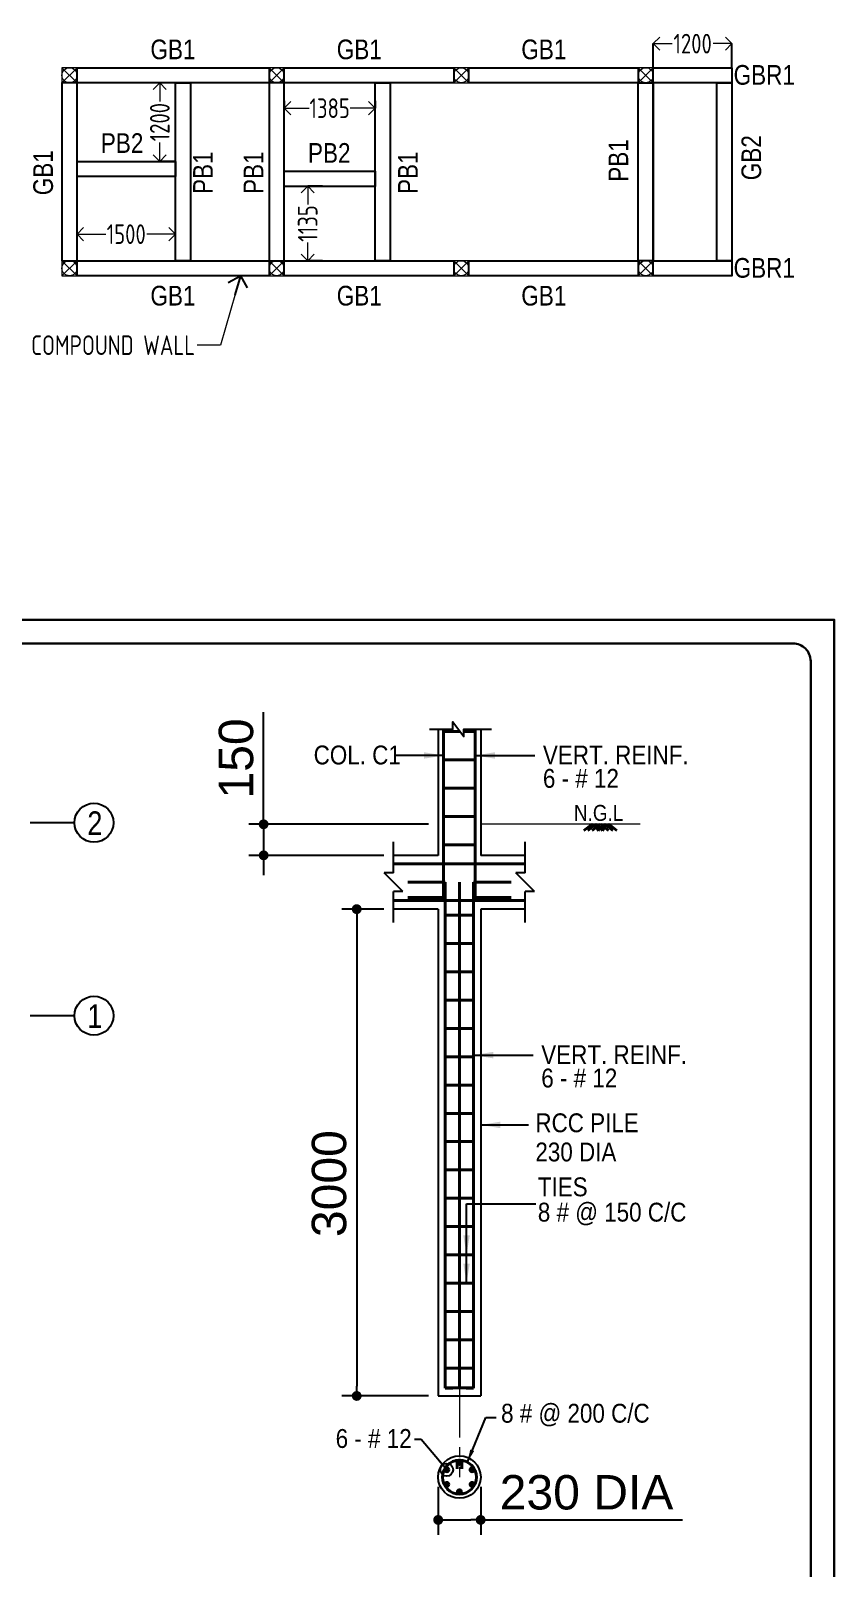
# Model space of a CAD drawing. Header units: inches. Extents: x -605 to 2991212, y -2872845 to 0.
# Drawn here: x 2317789 to 2330045, y -2849486 to -2826025 of the extents above; entities that cross this region are included whole.
import ezdxf

# ---------------------------------------------------------------- set-up
doc = ezdxf.new("R2010")
doc.units = ezdxf.units.IN
doc.header["$LTSCALE"] = 600
doc.header["$MEASUREMENT"] = 0
doc.linetypes.add('CENTER', pattern=[2, 1.25, -0.25, 0.25, -0.25])
for name, color, linetype, lineweight in [('BRICK  WALL', 253, 'Continuous', 0), ('CENTER', 1, 'CENTER', 0), ('DIM', 251, 'Continuous', 0), ('L2', 2, 'Continuous', 20), ('L3', 3, 'Continuous', 25), ('L4', 4, 'Continuous', 30), ('L5', 10, 'Continuous', 40), ('PV_TEXT_ROMANS', 7, 'Continuous', 0), ('rDIMension', 1, 'Continuous', 18), ('rRCC 2', 40, 'Continuous', 15), ('rSHEET', 2, 'Continuous', 30), ('TEXT7', 7, 'Continuous', 30)]:
    doc.layers.add(name, color=color, linetype=linetype, lineweight=lineweight)
doc.layers.add('SnT-CENTER2', color=8, linetype='CENTER')
doc.layers.add('SnT-ROAD', color=25, linetype='Continuous')
doc.styles.add('DIM', font='geniso.shx', dxfattribs={"width": 0.85})
doc.styles.add('J.P', font='ARIALN.TTF')
doc.styles.add('ROMANS', font='arial.ttf')
doc.dimstyles.new('DST-25$7', dxfattribs={"dimscale": 150, "dimtxt": 2.25, "dimasz": 2, "dimexe": 1.5, "dimexo": 1, "dimgap": 1, "dimtad": 1, "dimdec": 0, "dimlfac": 0.25, "dimzin": 0, "dimdsep": 46, "dimtxsty": 'ROMANS', "dimblk": 'DOT', "dimcen": 0.09, "dimdle": 1, "dimclrd": 1, "dimclre": 1, "dimclrt": 7, "dimadec": 0, "dimazin": 0, "dimtfac": 1, "dimtdec": 0, "dimtmove": 0, "dimatfit": 3, "dimfxl": 1, "dimtolj": 1, "dimtzin": 0, "dimarcsym": 0})
doc.dimstyles.new('DST-50', dxfattribs={"dimscale": 150, "dimtxt": 2.25, "dimasz": 1, "dimexe": 1.5, "dimexo": 1, "dimgap": 1, "dimtad": 1, "dimdec": 0, "dimlfac": 0.333333, "dimzin": 0, "dimdsep": 46, "dimtxsty": 'ROMANS', "dimblk": 'DOT', "dimcen": 0.09, "dimdle": 1, "dimclrd": 1, "dimclre": 1, "dimclrt": 7, "dimadec": 0, "dimazin": 0, "dimtfac": 1, "dimtdec": 0, "dimtmove": 0, "dimatfit": 3, "dimfxl": 1, "dimtolj": 1, "dimtzin": 0, "dimarcsym": 0})
doc.dimstyles.new('DST-50$7', dxfattribs={"dimscale": 150, "dimtxt": 2.25, "dimasz": 2, "dimexe": 1.5, "dimexo": 1, "dimgap": 1, "dimtad": 1, "dimdec": 0, "dimlfac": 0.333333, "dimzin": 0, "dimdsep": 46, "dimtxsty": 'ROMANS', "dimblk": 'DOT', "dimcen": 0.09, "dimdle": 1, "dimclrd": 1, "dimclre": 1, "dimclrt": 7, "dimadec": 0, "dimazin": 0, "dimtfac": 1, "dimtdec": 0, "dimtmove": 0, "dimatfit": 3, "dimfxl": 1, "dimtolj": 1, "dimtzin": 0, "dimarcsym": 0})
doc.dimstyles.new('ST-100', dxfattribs={"dimscale": 100, "dimtxt": 2.5, "dimasz": 2, "dimexe": 0.18, "dimexo": 0.0625, "dimgap": 0.2, "dimtad": 0, "dimdec": 0, "dimzin": 0, "dimdsep": 46, "dimtxsty": 'DIM', "dimblk": 'OPEN90', "dimcen": 0.09, "dimclrd": 256, "dimclrt": 7, "dimadec": 0, "dimazin": 0, "dimtfac": 1, "dimtdec": 0, "dimtofl": 0, "dimtmove": 0, "dimatfit": 3, "dimldrblk": 'OPEN90', "dimfxl": 1, "dimtolj": 1, "dimtzin": 0, "dimlwd": -1, "dimarcsym": 0})
doc.dimstyles.new('ST-150', dxfattribs={"dimscale": 75, "dimtxt": 3, "dimasz": 2, "dimexe": 0.18, "dimexo": 0.0625, "dimgap": 0.2, "dimtad": 0, "dimdec": 0, "dimlfac": 2, "dimzin": 0, "dimdsep": 46, "dimtxsty": 'DIM', "dimblk": 'OPEN90', "dimcen": 0.09, "dimclrd": 256, "dimclrt": 7, "dimadec": 0, "dimazin": 0, "dimtfac": 1, "dimtdec": 0, "dimtofl": 0, "dimtmove": 0, "dimatfit": 3, "dimldrblk": 'OPEN90', "dimfxl": 1, "dimtolj": 1, "dimtzin": 0, "dimlwd": -1, "dimarcsym": 0})

# ---------------------------------------------------------------- blocks, each defined once
blk = doc.blocks.new('_Dot')
at = {"color": 0, "linetype": 'ByBlock', "lineweight": -2}
blk.add_line((-0.5, 0), (-1, 0), dxfattribs=at)
at = {"color": 0, "linetype": 'ByBlock', "const_width": 0.5}
blk.add_lwpolyline([(-0.25, 0, 1), (0.25, 0, 1)], format="xyb", close=True, dxfattribs=at)
blk = doc.blocks.new('*D2567')
at = {"layer": 'Defpoints', "color": 0}
for p in [(2323323, -2839429), (2322761, -2846857), (2324004, -2846857)]:
    blk.add_point(p, dxfattribs=at)
at = {"layer": 'L5', "color": 1, "lineweight": -2}
for p, q in [((2323173, -2839429), (2322536, -2839429)), ((2322761, -2839579), (2322761, -2846707)), ((2323854, -2846857), (2322536, -2846857))]:
    blk.add_line(p, q, dxfattribs=at)
at = {"layer": 'L5', "color": 1, "lineweight": -2, "xscale": 150, "yscale": 150, "zscale": 150}
for p, rotation in [((2322761, -2839429), 90), ((2322761, -2846857), 270)]:
    blk.add_blockref('_Dot', p, dxfattribs=dict(at, rotation=rotation))
at = {"layer": 'L5', "color": 7, "insert": (2322342, -2843617), "char_height": 525, "attachment_point": 5, "rotation": 90, "style": 'ROMANS'}
blk.add_mtext('\\A1;3000', dxfattribs=at)
blk = doc.blocks.new('*D2568')
at = {"layer": 'Defpoints', "color": 0}
for p in [(2324004, -2848095), (2324652, -2848095), (2324652, -2848749)]:
    blk.add_point(p, dxfattribs=at)
at = {"layer": 'L5', "color": 1, "lineweight": -2}
for p, q in [((2324004, -2848245), (2324004, -2848974)), ((2324652, -2848245), (2324652, -2848974)), ((2324154, -2848749), (2324502, -2848749)), ((2324652, -2848749), (2327732, -2848749))]:
    blk.add_line(p, q, dxfattribs=at)
at = {"layer": 'L5', "color": 1, "lineweight": -2, "xscale": 150, "yscale": 150, "zscale": 150, "rotation": 180}
blk.add_blockref('_Dot', (2324004, -2848749), dxfattribs=at)
at = {"layer": 'L5', "color": 1, "lineweight": -2, "xscale": 150, "yscale": 150, "zscale": 150}
blk.add_blockref('_Dot', (2324652, -2848749), dxfattribs=at)
at = {"layer": 'L5', "color": 7, "insert": (2326267, -2848331), "char_height": 525, "attachment_point": 5, "style": 'ROMANS'}
blk.add_mtext('\\A1;230 DIA', dxfattribs=at)
blk = doc.blocks.new('*D2569')
at = {"layer": 'Defpoints', "color": 0}
for p in [(2324004, -2838134), (2321341, -2838608), (2323323, -2838608)]:
    blk.add_point(p, dxfattribs=at)
at = {"layer": 'L5', "color": 1, "lineweight": -2}
for p, q in [((2321341, -2837984), (2321341, -2836425)), ((2323854, -2838134), (2321116, -2838134)), ((2321341, -2838134), (2321341, -2838608)), ((2323173, -2838608), (2321116, -2838608)), ((2321341, -2838758), (2321341, -2838908))]:
    blk.add_line(p, q, dxfattribs=at)
at = {"layer": 'L5', "color": 1, "lineweight": -2, "xscale": 150, "yscale": 150, "zscale": 150}
for p, rotation in [((2321341, -2838134), 270), ((2321341, -2838608), 90)]:
    blk.add_blockref('_Dot', p, dxfattribs=dict(at, rotation=rotation))
at = {"layer": 'L5', "color": 7, "insert": (2320923, -2837129), "char_height": 525, "attachment_point": 5, "rotation": 90, "style": 'ROMANS'}
blk.add_mtext('\\A1;150', dxfattribs=at)
blk = doc.blocks.new('_Open90')
at = {"color": 0, "linetype": 'ByBlock', "lineweight": -2}
for p, q in [((0, 0), (-1, 0)), ((-0.5, 0.5), (0, 0)), ((0, 0), (-0.5, -0.5))]:
    blk.add_line(p, q, dxfattribs=at)
blk = doc.blocks.new('*D2576')
at = {"layer": 'Defpoints', "color": 0}
for p in [(2321655, -2827097), (2323041, -2827097), (2323041, -2827207)]:
    blk.add_point(p, dxfattribs=at)
at = {"layer": 'rDIMension', "color": 0, "linetype": 'ByBlock', "lineweight": -2}
for p, q in [((2321655, -2827097), (2321655, -2827207)), ((2323041, -2827097), (2323041, -2827207))]:
    blk.add_line(p, q, dxfattribs=at)
at = {"layer": 'rDIMension'}
for p, q in [((2321855, -2827207), (2322035, -2827207)), ((2322841, -2827207), (2322661, -2827207))]:
    blk.add_line(p, q, dxfattribs=at)
at = {"layer": 'rDIMension', "xscale": 200, "yscale": 200, "zscale": 200, "rotation": 180}
blk.add_blockref('_Open90', (2321655, -2827207), dxfattribs=at)
at = {"layer": 'rDIMension', "xscale": 200, "yscale": 200, "zscale": 200}
blk.add_blockref('_Open90', (2323041, -2827207), dxfattribs=at)
at = {"layer": 'rDIMension', "color": 7, "insert": (2322348, -2827207), "char_height": 300, "attachment_point": 5, "style": 'DIM'}
blk.add_mtext('\\A1;1385', dxfattribs=at)
blk = doc.blocks.new('*D2577')
at = {"layer": 'Defpoints', "color": 0}
for p in [(2322239, -2828399), (2322013, -2829534), (2322239, -2829534)]:
    blk.add_point(p, dxfattribs=at)
at = {"layer": 'rDIMension', "color": 0, "linetype": 'ByBlock', "lineweight": -2}
for p, q in [((2322239, -2828399), (2322013, -2828399)), ((2322239, -2829534), (2322013, -2829534))]:
    blk.add_line(p, q, dxfattribs=at)
at = {"layer": 'rDIMension'}
for p, q in [((2322013, -2828599), (2322013, -2828679)), ((2322013, -2829334), (2322013, -2829255))]:
    blk.add_line(p, q, dxfattribs=at)
at = {"layer": 'rDIMension', "xscale": 200, "yscale": 200, "zscale": 200}
for p, rotation in [((2322013, -2828399), 90), ((2322013, -2829534), 270)]:
    blk.add_blockref('_Open90', p, dxfattribs=dict(at, rotation=rotation))
at = {"layer": 'rDIMension', "color": 7, "insert": (2322013, -2828967), "char_height": 300, "attachment_point": 5, "rotation": 90, "style": 'DIM'}
blk.add_mtext('\\A1;1135', dxfattribs=at)
blk = doc.blocks.new('*D2578')
at = {"layer": 'Defpoints', "color": 0}
for p in [(2327285, -2826222), (2327285, -2826589), (2328485, -2826589)]:
    blk.add_point(p, dxfattribs=at)
at = {"layer": 'rDIMension', "color": 0, "linetype": 'ByBlock', "lineweight": -2}
for p, q in [((2327285, -2826589), (2327285, -2826222)), ((2328485, -2826589), (2328485, -2826222))]:
    blk.add_line(p, q, dxfattribs=at)
at = {"layer": 'rDIMension'}
for p, q in [((2327485, -2826222), (2327572, -2826222)), ((2328285, -2826222), (2328199, -2826222))]:
    blk.add_line(p, q, dxfattribs=at)
at = {"layer": 'rDIMension', "xscale": 200, "yscale": 200, "zscale": 200, "rotation": 180}
blk.add_blockref('_Open90', (2327285, -2826222), dxfattribs=at)
at = {"layer": 'rDIMension', "xscale": 200, "yscale": 200, "zscale": 200}
blk.add_blockref('_Open90', (2328485, -2826222), dxfattribs=at)
at = {"layer": 'rDIMension', "color": 7, "insert": (2327885, -2826222), "char_height": 300, "attachment_point": 5, "style": 'DIM'}
blk.add_mtext('\\A1;1200', dxfattribs=at)
blk = doc.blocks.new('*D2579')
at = {"layer": 'Defpoints', "color": 0}
for p in [(2318495, -2829129), (2319995, -2829129), (2319995, -2829129)]:
    blk.add_point(p, dxfattribs=at)
at = {"layer": 'rDIMension', "color": 0, "linetype": 'ByBlock', "lineweight": -2}
for p, q in [((2318495, -2829129), (2318495, -2829129)), ((2319995, -2829129), (2319995, -2829129))]:
    blk.add_line(p, q, dxfattribs=at)
at = {"layer": 'rDIMension'}
for p, q in [((2318695, -2829129), (2318932, -2829129)), ((2319795, -2829129), (2319559, -2829129))]:
    blk.add_line(p, q, dxfattribs=at)
at = {"layer": 'rDIMension', "xscale": 200, "yscale": 200, "zscale": 200, "rotation": 180}
blk.add_blockref('_Open90', (2318495, -2829129), dxfattribs=at)
at = {"layer": 'rDIMension', "xscale": 200, "yscale": 200, "zscale": 200}
blk.add_blockref('_Open90', (2319995, -2829129), dxfattribs=at)
at = {"layer": 'rDIMension', "color": 7, "insert": (2319245, -2829129), "char_height": 300, "attachment_point": 5, "style": 'DIM'}
blk.add_mtext('\\A1;1500', dxfattribs=at)
blk = doc.blocks.new('*D2580')
at = {"layer": 'Defpoints', "color": 0}
for p in [(2319757, -2826820), (2319995, -2826820), (2319995, -2828019)]:
    blk.add_point(p, dxfattribs=at)
at = {"layer": 'rDIMension', "color": 0, "linetype": 'ByBlock', "lineweight": -2}
for p, q in [((2319995, -2826820), (2319757, -2826820)), ((2319995, -2828019), (2319757, -2828019))]:
    blk.add_line(p, q, dxfattribs=at)
at = {"layer": 'rDIMension'}
for p, q in [((2319757, -2827020), (2319757, -2827106)), ((2319757, -2827819), (2319757, -2827733))]:
    blk.add_line(p, q, dxfattribs=at)
at = {"layer": 'rDIMension', "xscale": 200, "yscale": 200, "zscale": 200}
for p, rotation in [((2319757, -2826820), 90), ((2319757, -2828019), 270)]:
    blk.add_blockref('_Open90', p, dxfattribs=dict(at, rotation=rotation))
at = {"layer": 'rDIMension', "color": 7, "insert": (2319757, -2827420), "char_height": 300, "attachment_point": 5, "rotation": 90, "style": 'DIM'}
blk.add_mtext('\\A1;1200', dxfattribs=at)

msp = doc.modelspace()

# ---------------------------------------------------------------- hatches: boundary and pattern name
at = {"layer": 'L4'}
h = msp.add_hatch(color=256, dxfattribs=at)
h.dxf.hatch_style = 1
h.paths.add_polyline_path([(2324291.7, -2847872.3, 1), (2324364, -2847872.3, 1)])
h = msp.add_hatch(color=256, dxfattribs=at)
h.dxf.hatch_style = 1
h.paths.add_polyline_path([(2324098.5, -2847983.8, 1), (2324170.8, -2847983.8, 1)])
h = msp.add_hatch(color=256, dxfattribs=at)
h.dxf.hatch_style = 1
h.paths.add_polyline_path([(2324170.8, -2848206.9, 1), (2324098.5, -2848206.9, 1)])
h = msp.add_hatch(color=256, dxfattribs=at)
h.dxf.hatch_style = 1
h.paths.add_polyline_path([(2324484.9, -2847983.8, 1), (2324557.2, -2847983.8, 1)])
h = msp.add_hatch(color=256, dxfattribs=at)
h.dxf.hatch_style = 1
h.paths.add_polyline_path([(2324557.2, -2848206.9, 1), (2324484.9, -2848206.9, 1)])
h = msp.add_hatch(color=256, dxfattribs=at)
h.dxf.hatch_style = 1
h.paths.add_polyline_path([(2324364, -2848318.4, 1), (2324291.7, -2848318.4, 1)])

# ---------------------------------------------------------------- linework, layer by layer
at = {"color": 1}
for points in [[(2318495.4, -2826589.5), (2321425.4, -2826589.5), (2321425.4, -2826819.8), (2318495.4, -2826819.8)], [(2321655.4, -2826589.5), (2324240.4, -2826589.5), (2324240.4, -2826819.8), (2321655.4, -2826819.8)], [(2324470.4, -2826589.8), (2327055.4, -2826589.8), (2327055.4, -2826819.5), (2324470.4, -2826819.5)], [(2327285.4, -2826589.5), (2328485.4, -2826589.5), (2328485.4, -2829764.5), (2327285.4, -2829764.5)], [(2327285.4, -2826589.5), (2328485.4, -2826589.5), (2328485.4, -2826819.5), (2327285.4, -2826819.5)], [(2318265.4, -2829534.1), (2318495.4, -2829534.1), (2318495.4, -2826819.8), (2318265.4, -2826819.8)], [(2319995.4, -2826819.8), (2320225.4, -2826819.8), (2320225.4, -2829534.5), (2319995.4, -2829534.5)], [(2321425.4, -2829534.1), (2321655.4, -2829534.1), (2321655.4, -2826819.8), (2321425.4, -2826819.8)], [(2323040.8, -2826819.5), (2323270.4, -2826819.5), (2323270.4, -2829534.5), (2323040.8, -2829534.5)], [(2327055.4, -2826819.5), (2327285.4, -2826819.5), (2327285.4, -2829534.5), (2327055.4, -2829534.5)], [(2328255.4, -2826819.5), (2328485.4, -2826819.5), (2328485.4, -2829534.5), (2328255.4, -2829534.5)], [(2318495.4, -2828019.5), (2319995.4, -2828019.5), (2319995.4, -2828249.5), (2318495.4, -2828249.5)], [(2321655.4, -2828169.5), (2323040.4, -2828169.5), (2323040.4, -2828399.5), (2321655.4, -2828399.5)], [(2318495.4, -2829534.5), (2321425.4, -2829534.5), (2321425.4, -2829764.5), (2318495.4, -2829764.5)], [(2321655.4, -2829534.5), (2324240.4, -2829534.5), (2324240.4, -2829764.5), (2321655.4, -2829764.5)], [(2324470.4, -2829534.5), (2327055.4, -2829534.5), (2327055.4, -2829764.5), (2324470.4, -2829764.5)], [(2327285.4, -2829534.5), (2328485.4, -2829534.5), (2328485.4, -2829764.5), (2327285.4, -2829764.5)]]:
    msp.add_lwpolyline(points, close=True, dxfattribs=at)
msp.add_lwpolyline([(2327285.4, -2826589.5), (2328485.4, -2826589.5), (2328485.4, -2829764.5), (2327285.4, -2829764.5)], dxfattribs=at)
at = {"color": 1, "linetype": 'ByBlock'}
for centre in [(2318753.3, -2838109.7), (2318753.3, -2841054.7)]:
    msp.add_circle(centre, 297.7, dxfattribs=at)
at = {"layer": 'BRICK  WALL', "color": 8, "linetype": 'ByBlock'}
msp.add_line((2323431.5, -2839429), (2323323.5, -2839429), dxfattribs=at)
at = {"layer": 'CENTER'}
msp.add_line((2324327.9, -2846739.9), (2324327.9, -2848095.4), dxfattribs=at)
at = {"layer": 'DIM', "color": 3, "linetype": 'ByBlock'}
for centre in [(2318380.4, -2826704.5), (2321540.4, -2826704.5), (2324355.4, -2826704.8), (2327170.4, -2826704.5), (2318380.4, -2829649.1), (2321540.4, -2829649.1), (2324355.4, -2829649.5), (2327170.4, -2829649.5)]:
    msp.add_circle(centre, 115, dxfattribs=at)
at = {"layer": 'L2'}
msp.add_line((2327083.9, -2838133.7), (2324651.9, -2838133.7), dxfattribs=at)
at = {"layer": 'L3'}
for p, q in [((2324003.9, -2836684.8), (2324003.9, -2838608.2)), ((2324651.9, -2836684.8), (2324651.9, -2838608.2)), ((2323323.5, -2838876.3), (2323323.5, -2838403)), ((2325332.3, -2838876.3), (2325332.3, -2838403)), ((2324003.9, -2838608.2), (2323323.5, -2838608.2)), ((2325332.3, -2838608.2), (2324651.9, -2838608.2)), ((2323465.8, -2839160.9), (2323181.2, -2838876.3)), ((2323323.5, -2838876.3), (2323181.2, -2838876.3)), ((2325474.6, -2839160.9), (2325190, -2838876.3)), ((2325332.3, -2838876.3), (2325190, -2838876.3)), ((2323323.5, -2839634.2), (2323323.5, -2839160.9)), ((2323465.8, -2839160.9), (2323323.5, -2839160.9)), ((2325332.3, -2839634.2), (2325332.3, -2839160.9)), ((2325474.6, -2839160.9), (2325332.3, -2839160.9)), ((2324003.9, -2839429), (2323323.5, -2839429)), ((2324003.9, -2839429), (2324003.9, -2846857.1)), ((2324651.9, -2839429), (2324651.9, -2846857.1)), ((2325332.3, -2839429), (2324651.9, -2839429)), ((2324003.9, -2846857.1), (2324651.9, -2846857.1))]:
    msp.add_line(p, q, dxfattribs=at)
msp.add_lwpolyline([(2323871.5, -2836684.8), (2324225, -2836684.8), (2324225, -2836570.2), (2324394.7, -2836793.3), (2324394.7, -2836684.8), (2324815.8, -2836684.8)], dxfattribs=at)
msp.add_circle((2324327.9, -2848095.4), 324, dxfattribs=at)
at = {"layer": 'L4'}
for centre in [(2324327.9, -2847872.3), (2324134.7, -2847983.8), (2324134.7, -2848206.9), (2324521, -2847983.8), (2324521, -2848206.9), (2324327.9, -2848318.4)]:
    msp.add_circle(centre, 36.1, dxfattribs=at)
at = {"layer": 'L5'}
for p, q in [((2324086.5, -2836684.8), (2324086.5, -2839252.2)), ((2324086.5, -2836720.2), (2324339.1, -2836720.2)), ((2324394.7, -2836720.2), (2324569.2, -2836720.2)), ((2324569.2, -2836684.8), (2324569.2, -2839252.2)), ((2324086.5, -2837152.2), (2324569.2, -2837152.2)), ((2324086.5, -2837584.2), (2324569.2, -2837584.2)), ((2324086.5, -2838016.2), (2324569.2, -2838016.2)), ((2326350.2, -2838133.7), (2326227.3, -2838226.5)), ((2326410.4, -2838133.7), (2326287.6, -2838226.5)), ((2326346.5, -2838133.7), (2326469.3, -2838226.5)), ((2326474.3, -2838133.7), (2326351.5, -2838226.5)), ((2326410.4, -2838133.7), (2326533.2, -2838226.5)), ((2326544.3, -2838133.7), (2326421.5, -2838226.5)), ((2326480.4, -2838133.7), (2326603.2, -2838226.5)), ((2326608.2, -2838133.7), (2326485.4, -2838226.5)), ((2326544.3, -2838133.7), (2326667.1, -2838226.5)), ((2326604.5, -2838133.7), (2326727.3, -2838226.5)), ((2324086.5, -2838448.2), (2324569.2, -2838448.2)), ((2325332.3, -2838737.8), (2323323.5, -2838737.8)), ((2324111.9, -2839016.5), (2323539.3, -2839016.5)), ((2324111.9, -2839016.5), (2324111.9, -2846739.9)), ((2324327.9, -2839016.5), (2324327.9, -2846739.9)), ((2324543.9, -2839016.5), (2324543.9, -2846739.9)), ((2324543.9, -2839016.5), (2325116.4, -2839016.5)), ((2324086.5, -2839252.2), (2323539.3, -2839252.2)), ((2324569.2, -2839252.2), (2325116.4, -2839252.2)), ((2325332.3, -2839299.4), (2323323.5, -2839299.4)), ((2324111.9, -2839520.8), (2324543.9, -2839520.8)), ((2324111.9, -2839952.8), (2324543.9, -2839952.8)), ((2324111.9, -2840384.8), (2324543.9, -2840384.8)), ((2324111.9, -2840816.8), (2324543.9, -2840816.8)), ((2324111.9, -2841248.8), (2324543.9, -2841248.8)), ((2324111.9, -2841680.8), (2324543.9, -2841680.8)), ((2324111.9, -2842112.8), (2324543.9, -2842112.8)), ((2324111.9, -2842544.8), (2324543.9, -2842544.8)), ((2324111.9, -2842976.8), (2324543.9, -2842976.8)), ((2324111.9, -2843408.8), (2324543.9, -2843408.8)), ((2324111.9, -2843840.8), (2324543.9, -2843840.8)), ((2324111.9, -2844272.8), (2324543.9, -2844272.8)), ((2324111.9, -2844704.8), (2324543.9, -2844704.8)), ((2324111.9, -2845136.8), (2324543.9, -2845136.8)), ((2324111.9, -2845568.8), (2324543.9, -2845568.8)), ((2324111.9, -2846000.8), (2324543.9, -2846000.8)), ((2324111.9, -2846432.8), (2324543.9, -2846432.8)), ((2324111.9, -2846732.3), (2324543.9, -2846732.3)), ((2324111.9, -2846739.9), (2324227.2, -2846739.9)), ((2324428.5, -2846739.9), (2324543.9, -2846739.9))]:
    msp.add_line(p, q, dxfattribs=at)
msp.add_lwpolyline([(2324364, -2847971.2), (2324364, -2847872.3, 1), (2324291.7, -2847872.3), (2324291.7, -2847971.2)], format="xyb", dxfattribs=at)
msp.add_circle((2324327.9, -2848095.4), 259.2, dxfattribs=at)
at = {"layer": 'rRCC 2', "color": 6}
for p, q in [((2318495.4, -2826589.5), (2318265.4, -2826819.5)), ((2318495.4, -2826819.5), (2318265.4, -2826589.5)), ((2321655.4, -2826589.5), (2321425.4, -2826819.5)), ((2321655.4, -2826819.5), (2321425.4, -2826589.5)), ((2324470.4, -2826589.8), (2324240.4, -2826819.8)), ((2324470.4, -2826819.8), (2324240.4, -2826589.8)), ((2327285.4, -2826589.5), (2327055.4, -2826819.5)), ((2327285.4, -2826819.5), (2327055.4, -2826589.5)), ((2318495.4, -2829534.1), (2318265.4, -2829764.1)), ((2318495.4, -2829764.1), (2318265.4, -2829534.1)), ((2321655.4, -2829534.1), (2321425.4, -2829764.1)), ((2321655.4, -2829764.1), (2321425.4, -2829534.1)), ((2324470.4, -2829534.5), (2324240.4, -2829764.5)), ((2324470.4, -2829764.5), (2324240.4, -2829534.5)), ((2327285.4, -2829534.5), (2327055.4, -2829764.5)), ((2327285.4, -2829764.5), (2327055.4, -2829534.5))]:
    msp.add_line(p, q, dxfattribs=at)
for points in [[(2318495.4, -2826589.5), (2318265.4, -2826589.5), (2318265.4, -2826819.5), (2318495.4, -2826819.5)], [(2321655.4, -2826589.5), (2321425.4, -2826589.5), (2321425.4, -2826819.5), (2321655.4, -2826819.5)], [(2324470.4, -2826589.8), (2324240.4, -2826589.8), (2324240.4, -2826819.8), (2324470.4, -2826819.8)], [(2327285.4, -2826589.5), (2327055.4, -2826589.5), (2327055.4, -2826819.5), (2327285.4, -2826819.5)], [(2318495.4, -2829534.1), (2318265.4, -2829534.1), (2318265.4, -2829764.1), (2318495.4, -2829764.1)], [(2321655.4, -2829534.1), (2321425.4, -2829534.1), (2321425.4, -2829764.1), (2321655.4, -2829764.1)], [(2324470.4, -2829534.5), (2324240.4, -2829534.5), (2324240.4, -2829764.5), (2324470.4, -2829764.5)], [(2327285.4, -2829534.5), (2327055.4, -2829534.5), (2327055.4, -2829764.5), (2327285.4, -2829764.5)]]:
    msp.add_lwpolyline(points, close=True, dxfattribs=at)
at = {"layer": 'rSHEET'}
msp.add_lwpolyline([(2330045.3, -2872845.2), (2330045.3, -2835014), (2303296, -2835014), (2303296, -2872845.2)], close=True, dxfattribs=at)
msp.add_lwpolyline([(2329685.7, -2872214.6), (2329685.7, -2835644.5, 0.4142136), (2329415.4, -2835374.3), (2303925.8, -2835374.3, 0.4142136), (2303655.6, -2835644.5), (2303655.6, -2872214.6, 0.4142136), (2303925.8, -2872484.9), (2329415.4, -2872484.9, 0.4142136)], format="xyb", close=True, dxfattribs=at)
at = {"layer": 'SnT-CENTER2', "color": 6, "ltscale": 0.9}
for p, q in [((2318455.6, -2838109.7), (2304911.7, -2838109.7)), ((2318455.6, -2841054.7), (2304911.7, -2841054.7))]:
    msp.add_line(p, q, dxfattribs=at)
at = {"layer": 'SnT-ROAD', "color": 0, "linetype": 'ByBlock'}
msp.add_lwpolyline([(2327285.4, -2829534.5), (2327055.4, -2829534.5)], dxfattribs=at)

# ---------------------------------------------------------------- texts
at = {"layer": 'PV_TEXT_ROMANS', "style": 'J.P'}
for s, insert, char_height, width, attachment_point in [('\\pxqc;GB1', (2318759.8, -2826159.8), 300, 2396.759, 1), ('\\pxqc;GB1', (2321602, -2826159.8), 300, 2396.759, 1), ('\\pxqc;GB1', (2321602, -2826159.8), 300, 2396.759, 1), ('\\pxqc;GB1', (2324417, -2826159.8), 300, 2396.759, 1), ('\\pxqc;GBR1', (2327779.6, -2826548.8), 300, 2396.759, 1), ('\\pxqc;PB2', (2317983.9, -2827589.6), 300, 2396.759, 1), ('\\pxqc;PB2', (2321143.9, -2827739.6), 300, 2396.759, 1), ('\\pxqc;GBR1', (2327779.6, -2829493.8), 300, 2396.759, 1), ('\\pxqc;GB1', (2318759.8, -2829918), 300, 2396.759, 1), ('\\pxqc;GB1', (2321602, -2829918), 300, 2396.759, 1), ('\\pxqc;GB1', (2324417, -2829918), 300, 2396.759, 1), ('\\pxqc;2', (2318394, -2838297), 360, 745.513, 7), ('\\pxqc;1', (2318394, -2841242), 360, 745.513, 7)]:
    msp.add_mtext(s, dxfattribs=dict(at, insert=insert, char_height=char_height, width=width, attachment_point=attachment_point))
at = {"layer": 'PV_TEXT_ROMANS', "char_height": 300, "width": 2396.759, "attachment_point": 1, "rotation": 90, "style": 'J.P'}
for s, insert in [('\\pxqc;PB1', (2326602.5, -2829203.3)), ('\\pxqc;GB2', (2328630.6, -2829160.9)), ('\\pxqc;GB1', (2317827.7, -2829389.8)), ('\\pxqc;PB1', (2320266.1, -2829389.8)), ('\\pxqc;PB1', (2321036.6, -2829389.8)), ('\\pxqc;PB1', (2323391.9, -2829389.8))]:
    msp.add_mtext(s, dxfattribs=dict(at, insert=insert))
at = {"layer": 'rDIMension', "color": 7, "insert": (2320295.6, -2830823.8), "char_height": 300, "width": 2863.587, "attachment_point": 6, "line_spacing_factor": 0.7, "style": 'DIM'}
msp.add_mtext('\\A1;COMPOUND WALL ', dxfattribs=at)
at = {"layer": 'TEXT7', "style": 'ROMANS', "width": 0.85}
for s, height, p in [('COL. C1', 288, (2322104.1, -2837220.6)), ('VERT. REINF.', 288, (2325601.5, -2837220.6)), ('6 - # 12', 288, (2325601.5, -2837577.5)), ('N.G.L', 243, (2326074.5, -2838081.6)), ('VERT. REINF.', 288, (2325576.2, -2841793)), ('6 - # 12', 288, (2325576.2, -2842149.9)), ('RCC PILE', 288, (2325486.4, -2842833.3)), ('230 DIA', 288, (2325486.4, -2843278.1)), ('TIES', 288, (2325523.7, -2843810.5)), ('8 # @ 150 C/C', 288, (2325523.7, -2844196.7)), ('8 # @ 200 C/C', 288, (2324963.6, -2847264.8)), ('6 - # 12', 288, (2322440, -2847650.4))]:
    msp.add_text(s, height=height, dxfattribs=at).set_placement(p)

# ---------------------------------------------------------------- dimensions: what is measured, and where the dimension line sits
at = {"layer": 'L5'}
for base, p1, p2, text, override, picture, middle in [((2321340.6, -2838608.2), (2324003.9, -2838133.7), (2323323.5, -2838608.2), '150', {"dimtxt": 3.5}, '*D2569', (2321340.6, -2837129.3)), ((2322760.6, -2846857.1), (2323323.5, -2839429), (2324003.9, -2846857.1), '3000', {"dimtxt": 3.5, "dimtxsty": 'ROMANS'}, '*D2567', (2322760.6, -2843616.8))]:
    dim = msp.add_linear_dim(base=base, p1=p1, p2=p2, angle=90, text=text, dimstyle='DST-50', override=override, dxfattribs=at)
    dim.commit()
    dim.dimension.update_dxf_attribs({"geometry": picture, "text_midpoint": middle, "dimtype": 160})
dim = msp.add_linear_dim(base=(2324651.9, -2848749.5), p1=(2324003.9, -2848095.4), p2=(2324651.9, -2848095.4), text='230 DIA', dimstyle='DST-50', override={"dimtxt": 3.5}, dxfattribs=at)
dim.commit()
dim.dimension.update_dxf_attribs({"geometry": '*D2568', "text_midpoint": (2326266.7, -2848331.2)})
at = {"layer": 'rDIMension', "color": 1, "linetype": 'ByBlock'}
for base, p1, p2, picture, middle in [((2327285.4, -2826222.1), (2328485.4, -2826589.5), (2327285.4, -2826589.5), '*D2578', (2327885.4, -2826222.1)), ((2323040.8, -2827207.1), (2321655.4, -2827096.7), (2323040.8, -2827096.7), '*D2576', (2322348.1, -2827207.1)), ((2319995.4, -2829128.8), (2318495.4, -2829128.8), (2319995.4, -2829128.8), '*D2579', (2319245.4, -2829128.8))]:
    dim = msp.add_linear_dim(base=base, p1=p1, p2=p2, dimstyle='ST-100', override={"dimtxt": 3, "dimexe": 0, "dimexo": 0, "dimblk": 'Open90', "dimtmove": 1, "dimfxl": 1.25, "dimtfillclr": 256, "dimarcsym": 2}, dxfattribs=at)
    dim.commit()
    dim.dimension.update_dxf_attribs({"geometry": picture, "text_midpoint": middle})
for base, p1, p2, picture, middle in [((2319756.7, -2826819.8), (2319995.4, -2828019.5), (2319995.4, -2826819.8), '*D2580', (2319756.7, -2827419.6)), ((2322013.3, -2829534.5), (2322239.3, -2828399.5), (2322239.3, -2829534.5), '*D2577', (2322013.3, -2828967))]:
    dim = msp.add_linear_dim(base=base, p1=p1, p2=p2, angle=90, dimstyle='ST-100', override={"dimtxt": 3, "dimexe": 0, "dimexo": 0, "dimblk": 'Open90', "dimtmove": 1, "dimfxl": 1.25, "dimtfillclr": 256, "dimarcsym": 2}, dxfattribs=at)
    dim.commit()
    dim.dimension.update_dxf_attribs({"geometry": picture, "text_midpoint": middle})

# ---------------------------------------------------------------- leaders
at = {"layer": 'DIM'}
for points, dimstyle, override in [([(2324086.5, -2837083.9), (2323353.3, -2837083.9)], 'DST-50$7', {"dimgap": 1, "dimtad": 0}), ([(2324569.2, -2837083.9), (2325479.9, -2837083.9)], 'DST-50$7', {"dimgap": 1, "dimtad": 0}), ([(2324543.9, -2841656.3), (2325454.5, -2841656.3)], 'DST-50$7', {"dimgap": 1, "dimtad": 0}), ([(2324651.9, -2842721.6), (2325381.4, -2842721.6)], 'DST-25$7', {"dimgap": 1, "dimtad": 0}), ([(2324436.6, -2845136.8), (2324436.6, -2843923.4), (2325491.6, -2843923.4)], 'DST-25$7', {"dimgap": 1, "dimtad": 0}), ([(2324436.6, -2844704.8), (2324436.6, -2843923.4)], 'DST-50$7', {"dimgap": 1, "dimtad": 0}), ([(2324448.7, -2847866.1), (2324728.9, -2847188.3), (2324887.6, -2847188.3)], 'DST-50$7', {"dimasz": 1.3, "dimtad": 0}), ([(2324134.7, -2847983.8), (2323746.4, -2847524), (2323643.7, -2847524)], 'DST-25$7', {"dimasz": 1.3, "dimtad": 0, "dimldrblk": 'DotBlank'})]:
    msp.add_leader(points, dimstyle=dimstyle, override=override, dxfattribs=at)
at = {"layer": 'rRCC 2', "annotation_type": 0, "has_hookline": 1, "hookline_direction": 0, "horizontal_direction": (-1, 0, 0)}
msp.add_leader([(2320985.9, -2829764.5), (2320681.2, -2830823.8), (2320325.6, -2830823.8)], dimstyle='ST-150', override={"dimasz": 4}, dxfattribs=at)

doc.saveas('drawing.dxf')
